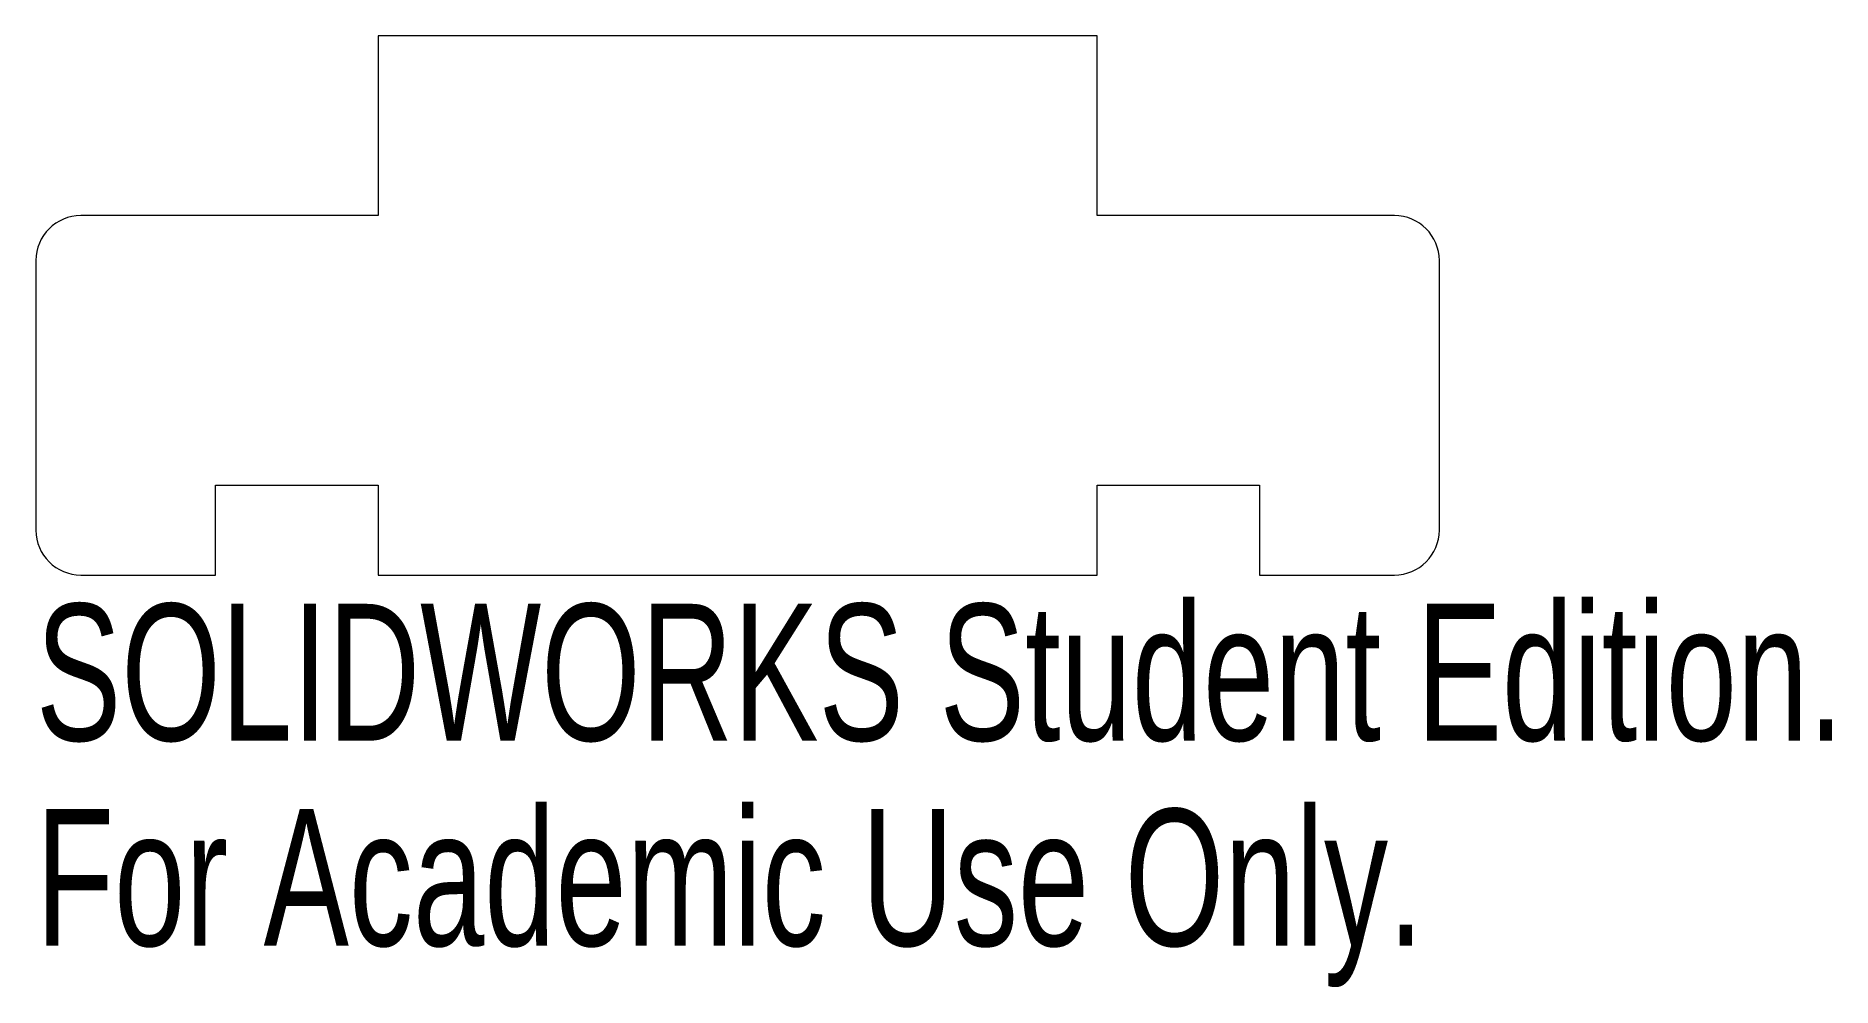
# Model space of a CAD drawing. Header units: inches. Extents: x -0.98 to 1.52, y -0.95 to 0.38.
import ezdxf

# ---------------------------------------------------------------- set-up
doc = ezdxf.new("R2010")
doc.units = ezdxf.units.IN
doc.header["$MEASUREMENT"] = 0
doc.styles.add('SLDTEXTSTYLE0', font='TXT', dxfattribs={"width": 0.7})

msp = doc.modelspace()

# ---------------------------------------------------------------- linework, layer by layer
at = {"color": 7, "linetype": 'Continuous', "lineweight": 15}
for p, q in [((0.5, 0.375), (-0.5, 0.375)), ((-0.5, 0.375), (-0.5, 0.125)), ((0.5, 0.125), (0.5, 0.375)), ((-0.5, 0.125), (-0.9136, 0.125)), ((0.9136, 0.125), (0.5, 0.125)), ((-0.9761, 0.0625), (-0.9761, -0.3125)), ((0.9761, -0.3125), (0.9761, 0.0625)), ((-0.7261, -0.375), (-0.7261, -0.25)), ((-0.7261, -0.25), (-0.5, -0.25)), ((-0.5, -0.25), (-0.5, -0.375)), ((0.5, -0.375), (0.5, -0.25)), ((0.5, -0.25), (0.7261, -0.25)), ((0.7261, -0.25), (0.7261, -0.375)), ((-0.9136, -0.375), (-0.7261, -0.375)), ((-0.5, -0.375), (0.5, -0.375)), ((0.7261, -0.375), (0.9136, -0.375))]:
    msp.add_line(p, q, dxfattribs=at)
for centre, start, end in [((-0.9136, 0.0625), 90, 180), ((0.9136, 0.0625), 0, 90), ((-0.9136, -0.3125), 180, 270), ((0.9136, -0.3125), 270, 0)]:
    msp.add_arc(centre, 0.0625, start, end, dxfattribs=at)

# ---------------------------------------------------------------- texts
at = {"color": 7, "linetype": 'Continuous', "char_height": 0.1903, "attachment_point": 1, "style": 'SLDTEXTSTYLE0'}
for s, insert in [('SOLIDWORKS Student Edition.', (-0.9761, -0.4151)), ('For Academic Use Only.', (-0.9761, -0.7006))]:
    msp.add_mtext(s, dxfattribs=dict(at, insert=insert))

doc.saveas('drawing.dxf')
